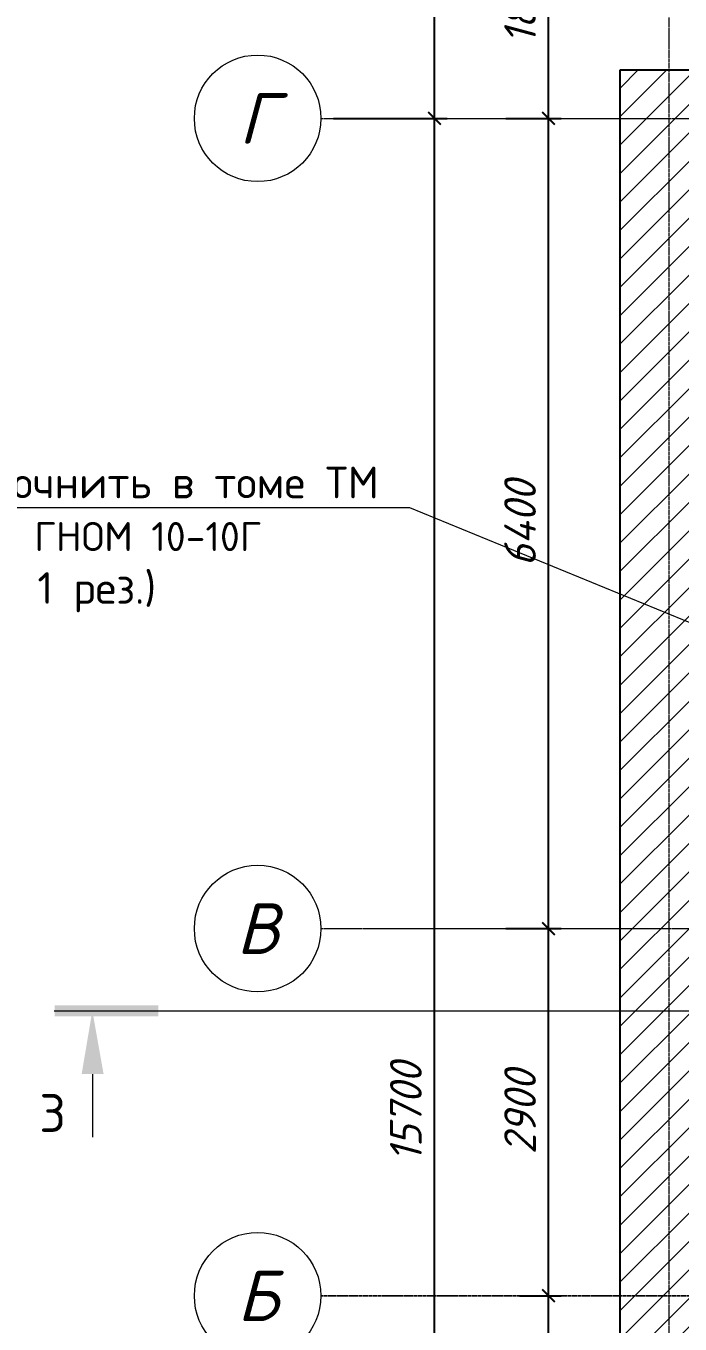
# Model space of a CAD drawing. Header units: millimetres. Extents: x -10178924 to 11692288, y -947381 to 58396.
# Drawn here: x 707057 to 712224, y -920382 to -910129 of the extents above; entities that cross this region are included whole.
import ezdxf
from ezdxf import colors
from ezdxf.entities.mleader import LeaderData, LeaderLine
from ezdxf.enums import TextEntityAlignment as Align
from ezdxf.math import Vec2, Vec3

# ---------------------------------------------------------------- set-up
doc = ezdxf.new("R2010")
doc.units = ezdxf.units.MM
doc.linetypes.add('осевая', pattern=[50.8, 31.75, -6.35, 6.35, -6.35])
for name, color, linetype, lineweight in [('_0', 7, 'Continuous', 25), ('PDF _Разрезы', 7, 'Continuous', 9), ('PDF _Текст', 7, 'Continuous', 5), ('Размеры осевые', 153, 'Continuous', 9), ('Стены.1', 7, 'Continuous', 25), ('ШТРИХОВКА', 252, 'Continuous', 15)]:
    doc.layers.add(name, color=color, linetype=linetype, lineweight=lineweight)
doc.layers.add('_надписи канализация', color=7, linetype='Continuous')
doc.styles.add('ISOCPEUR', font='isocpeui.ttf', dxfattribs={"width": 0.9})
doc.styles.add('PDF ISOCPEUR', font='isocpeur.ttf')
doc.styles.add('PDF ISOCPEUR Italic', font='isocpeui.ttf')
doc.styles.add('ТЕКСТ', font='arial.ttf', dxfattribs={"height": 200})
doc.styles.add('Текст_М100', font='GOST_Common Italic.ttf', dxfattribs={"height": 250})
doc.dimstyles.new('Размеры_М100', dxfattribs={"dimtxt": 250, "dimasz": 100, "dimexe": 100, "dimexo": 100, "dimgap": 100, "dimtad": 1, "dimrnd": 5, "dimtxsty": 'Текст_М100', "dimblk": 'ARCHTICK', "dimcen": 250, "dimdle": 100, "dimadec": 0, "dimazin": 2, "dimtfac": 1, "dimtmove": 1, "dimatfit": 3, "dimfxl": 1, "dimarcsym": 0})

# ---------------------------------------------------------------- blocks, each defined once
blk = doc.blocks.new('_None')
blk = doc.blocks.new('_ArchTick')
at = {"color": 0, "linetype": 'ByBlock', "const_width": 0.15}
blk.add_lwpolyline([(-0.5, -0.5), (0.5, 0.5)], dxfattribs=at)
blk = doc.blocks.new('*D2692')
at = {"layer": 'Defpoints', "color": 0, "ltscale": 100, "transparency": 16777216}
for p in [(-9750, -32250), (-8852, -32250), (-9750, -47950)]:
    blk.add_point(p, dxfattribs=at)
at = {"layer": 'Размеры осевые', "color": 0, "lineweight": -2, "ltscale": 100, "transparency": 16777216}
for p, q in [((-8852, -48050), (-8852, -32150)), ((-9650, -32250), (-8752, -32250)), ((-9650, -47950), (-8752, -47950))]:
    blk.add_line(p, q, dxfattribs=at)
at = {"layer": 'Размеры осевые', "color": 0, "lineweight": -2, "ltscale": 100, "transparency": 16777216, "xscale": 100, "yscale": 100, "zscale": 100}
for p, rotation in [((-8852, -32250), 90), ((-8852, -47950), 270)]:
    blk.add_blockref('_ArchTick', p, dxfattribs=dict(at, rotation=rotation))
at = {"layer": 'Размеры осевые', "color": 0, "ltscale": 100, "transparency": 16777216, "insert": (-9079, -40100), "char_height": 250, "attachment_point": 5, "rotation": 90, "style": 'Текст_М100'}
blk.add_mtext('15700', dxfattribs=at)
blk = doc.blocks.new('*D2693')
at = {"layer": 'Defpoints', "color": 0, "ltscale": 100, "transparency": 16777216}
for p in [(-8282, -41550), (-7952, -41550), (-8282, -47950)]:
    blk.add_point(p, dxfattribs=at)
at = {"layer": 'Размеры осевые', "color": 0, "lineweight": -2, "ltscale": 100, "transparency": 16777216}
for p, q in [((-7952, -48050), (-7952, -41450)), ((-8182, -41550), (-7852, -41550)), ((-8182, -47950), (-7852, -47950))]:
    blk.add_line(p, q, dxfattribs=at)
at = {"layer": 'Размеры осевые', "color": 0, "lineweight": -2, "ltscale": 100, "transparency": 16777216, "xscale": 100, "yscale": 100, "zscale": 100}
for p, rotation in [((-7952, -41550), 90), ((-7952, -47950), 270)]:
    blk.add_blockref('_ArchTick', p, dxfattribs=dict(at, rotation=rotation))
at = {"layer": 'Размеры осевые', "color": 0, "ltscale": 100, "transparency": 16777216, "insert": (-8177, -44750), "char_height": 250, "attachment_point": 5, "rotation": 90, "style": 'Текст_М100'}
blk.add_mtext('6400', dxfattribs=at)
blk = doc.blocks.new('*D2694')
at = {"layer": 'Defpoints', "color": 0, "ltscale": 100, "transparency": 16777216}
for p in [(-8390, -38650), (-7952, -38650), (-8282, -41550)]:
    blk.add_point(p, dxfattribs=at)
at = {"layer": 'Размеры осевые', "color": 0, "lineweight": -2, "ltscale": 100, "transparency": 16777216}
for p, q in [((-7952, -41650), (-7952, -38550)), ((-8290, -38650), (-7852, -38650)), ((-8182, -41550), (-7852, -41550))]:
    blk.add_line(p, q, dxfattribs=at)
at = {"layer": 'Размеры осевые', "color": 0, "lineweight": -2, "ltscale": 100, "transparency": 16777216, "xscale": 100, "yscale": 100, "zscale": 100}
for p, rotation in [((-7952, -38650), 90), ((-7952, -41550), 270)]:
    blk.add_blockref('_ArchTick', p, dxfattribs=dict(at, rotation=rotation))
at = {"layer": 'Размеры осевые', "color": 0, "ltscale": 100, "transparency": 16777216, "insert": (-8177, -40100), "char_height": 250, "attachment_point": 5, "rotation": 90, "style": 'Текст_М100'}
blk.add_mtext('2900', dxfattribs=at)
blk = doc.blocks.new('*D2695')
at = {"layer": 'Defpoints', "color": 0, "ltscale": 100, "transparency": 16777216}
for p in [(-8390, -32250), (-7952, -32250), (-8390, -38650)]:
    blk.add_point(p, dxfattribs=at)
at = {"layer": 'Размеры осевые', "color": 0, "lineweight": -2, "ltscale": 100, "transparency": 16777216}
for p, q in [((-7952, -38750), (-7952, -32150)), ((-8290, -32250), (-7852, -32250)), ((-8290, -38650), (-7852, -38650))]:
    blk.add_line(p, q, dxfattribs=at)
at = {"layer": 'Размеры осевые', "color": 0, "lineweight": -2, "ltscale": 100, "transparency": 16777216, "xscale": 100, "yscale": 100, "zscale": 100}
for p, rotation in [((-7952, -32250), 90), ((-7952, -38650), 270)]:
    blk.add_blockref('_ArchTick', p, dxfattribs=dict(at, rotation=rotation))
at = {"layer": 'Размеры осевые', "color": 0, "ltscale": 100, "transparency": 16777216, "insert": (-8177, -35450), "char_height": 250, "attachment_point": 5, "rotation": 90, "style": 'Текст_М100'}
blk.add_mtext('6400', dxfattribs=at)
blk = doc.blocks.new('*D2696')
at = {"layer": 'Defpoints', "color": 0, "ltscale": 100, "transparency": 16777216}
for p in [(-8390, -30450), (-7952, -30450), (-8390, -32250)]:
    blk.add_point(p, dxfattribs=at)
at = {"layer": 'Размеры осевые', "color": 0, "lineweight": -2, "ltscale": 100, "transparency": 16777216}
for p, q in [((-8290, -30450), (-7852, -30450)), ((-7952, -32350), (-7952, -30350)), ((-8290, -32250), (-7852, -32250))]:
    blk.add_line(p, q, dxfattribs=at)
at = {"layer": 'Размеры осевые', "color": 0, "lineweight": -2, "ltscale": 100, "transparency": 16777216, "xscale": 100, "yscale": 100, "zscale": 100}
for p, rotation in [((-7952, -30450), 90), ((-7952, -32250), 270)]:
    blk.add_blockref('_ArchTick', p, dxfattribs=dict(at, rotation=rotation))
at = {"layer": 'Размеры осевые', "color": 0, "ltscale": 100, "transparency": 16777216, "insert": (-8177, -31350), "char_height": 250, "attachment_point": 5, "rotation": 90, "style": 'Текст_М100'}
blk.add_mtext('1800', dxfattribs=at)
blk = doc.blocks.new('*D2700')
at = {"layer": 'Defpoints', "color": 0, "ltscale": 100, "transparency": 16777216}
for p in [(-9750, -15500), (-8852, -15500), (-9750, -32250)]:
    blk.add_point(p, dxfattribs=at)
at = {"layer": 'Размеры осевые', "color": 0, "lineweight": -2, "ltscale": 100, "transparency": 16777216}
for p, q in [((-8852, -32350), (-8852, -15400)), ((-9650, -15500), (-8752, -15500)), ((-9650, -32250), (-8752, -32250))]:
    blk.add_line(p, q, dxfattribs=at)
at = {"layer": 'Размеры осевые', "color": 0, "lineweight": -2, "ltscale": 100, "transparency": 16777216, "xscale": 100, "yscale": 100, "zscale": 100}
for p, rotation in [((-8852, -15500), 90), ((-8852, -32250), 270)]:
    blk.add_blockref('_ArchTick', p, dxfattribs=dict(at, rotation=rotation))
at = {"layer": 'Размеры осевые', "color": 0, "ltscale": 100, "transparency": 16777216, "insert": (-9079, -23875), "char_height": 250, "attachment_point": 5, "rotation": 90, "style": 'Текст_М100'}
blk.add_mtext('16750', dxfattribs=at)
blk = doc.blocks.new('A$C5282721b')
at = {"layer": 'ШТРИХОВКА', "ltscale": 100, "true_color": 0x000000, "transparency": 33554687}
h = blk.add_hatch(dxfattribs=at)
h.set_pattern_fill('ANSI31', color=18, scale=50)
h.set_pattern_definition([(45, (-79853.19, 25128.16), (-112.2532, 112.2532), [])])
h.paths.add_polyline_path([(5440.998, -31868.119), (-7386.275, -31868.119), (-7386.275, -48296.478), (61378.75, -48296.478), (61378.75, -31842.839), (41035.118, -31842.839), (41035.118, -31656.036), (40796.248, -31656.036), (40796.248, -31842.839), (40629.962, -31842.839), (40629.962, -31942.839), (40605.14, -34348.621), (40629.93, -32405.355), (39128.581, -32429.908), (40629.962, -32402.839), (40629.675, -32155.326), (39132.149, -32179.816), (39135.64, -31968.17), (38886.085, -31968.17), (38879.867, -32433.975), (40623.548, -32405.459), (40553.111, -38427.181), (40243.01, -38425.516), (40241.748, -38827.97), (43340.219, -38835.027), (43340.219, -38442.147), (40953.116, -38429.329), (41029.994, -32402.839), (54378.974, -32402.839), (54378.974, -35923.465), (54778.974, -35923.465), (54778.974, -32402.839), (60818.75, -32402.839), (60818.75, -41309.464), (60472.291, -41309.464), (60472.291, -41709.464), (60818.75, -41709.464), (60818.75, -47736.478), (44025.201, -47736.478), (44013.125, -46167.929), (43613.137, -46171.008), (43625.189, -47736.478), (27189.462, -47736.478), (27189.462, -44565.139), (26789.462, -44565.139), (26789.462, -47736.478), (10401.743, -47736.478), (10394.408, -46134.647), (9994.404, -46134.678), (10001.739, -47736.478), (-6826.275, -47736.478), (-6826.275, -41729.869), (-6530.734, -41731.097), (-6529.072, -41331.1), (-6826.275, -41329.865), (-6826.275, -32428.119), (-762.705, -32428.119), (-770.891, -36004.088), (-370.903, -36005.35), (-362.703, -32428.119), (5640.998, -32428.119), (5640.998, -31868.119)])
h.paths.add_polyline_path([(3584.804, -41373.023), (3584.804, -41773.13), (9973.974, -41799.679), (9987.536, -44634.678), (10387.54, -44634.678), (10372.735, -41401.332)], flags=17)
h.paths.add_polyline_path([(2513.142, -41768.578), (2514.803, -41368.779), (-383.184, -41356.638), (-371.114, -37407.013), (-774.123, -37406.088), (-783.181, -41354.976), (-5508.242, -41335.314), (-5509.901, -41734.604)], flags=17)
at = {"layer": 'PDF _Разрезы', "color": 18, "lineweight": 9, "true_color": 0x000000, "transparency": 33554687}
for points in [[(-11856.305, -39299.259), (62616.964, -39299.259)], [(-11555.737, -39798.796), (-11555.737, -40298.332)]]:
    blk.add_lwpolyline(points, dxfattribs=at)
at = {"layer": 'PDF _Разрезы', "color": 18, "true_color": 0x000000, "transparency": 33554559}
for points in [[(-11035.033, -39256.925), (-11852.072, -39256.925), (-11035.033, -39341.593)], [(-11852.072, -39256.925), (-11035.033, -39341.593), (-11852.072, -39341.593)], [(-11555.737, -39299.259), (-11466.836, -39798.796), (-11640.404, -39798.796)]]:
    blk.add_solid(points, dxfattribs=at)
at = {"layer": 'Размеры осевые', "color": 251, "linetype": 'осевая', "ltscale": 0.5, "transparency": 33554687}
for p, q in [((-7000, -52200), (-7000, -25800)), ((-9750, -32250), (62308.109, -32250)), ((-9718.727, -32250), (61848.609, -32250)), ((-9718.727, -32250), (61848.609, -32250)), ((-9750, -38650), (62308.109, -38650)), ((-9718.727, -38650), (61848.609, -38650)), ((-9718.727, -38650), (61848.609, -38650)), ((-9750.002, -41548.478), (5713.085, -41548.478)), ((-9750.002, -41548.478), (5713.085, -41548.478)), ((-9750, -41550), (62308.109, -41550))]:
    blk.add_line(p, q, dxfattribs=at)
at = {"layer": 'Размеры осевые', "color": 251, "ltscale": 100, "transparency": 33554687}
for centre in [(-10250, -32250), (-10250, -38650), (-10250, -41550)]:
    blk.add_circle(centre, 500, dxfattribs=at)
at = {"layer": 'Стены.1', "color": 18, "linetype": 'Continuous', "true_color": 0x000000, "transparency": 33554687, "flags": 128}
for points in [[(-7386.275, -31868.119), (-762.705, -31868.119)], [(-7386.275, -48296.478), (-7386.275, -31868.119)]]:
    blk.add_lwpolyline(points, dxfattribs=at)
at = {"layer": 'PDF _Текст', "color": 18, "true_color": 0x000000, "transparency": 33554687, "insert": (-11974.949, -40256.574), "char_height": 300, "attachment_point": 7, "style": 'PDF ISOCPEUR'}
blk.add_mtext('3', dxfattribs=at)
at = {"layer": 'Размеры осевые', "color": 251, "ltscale": 100, "transparency": 33554687, "style": 'PDF ISOCPEUR Italic'}
for s, p in [('Г', (-10250, -32250)), ('В', (-10250, -38650)), ('Б', (-10250, -41550))]:
    blk.add_text(s, height=400, dxfattribs=at).set_placement(p, align=Align.MIDDLE_CENTER)
at = {"layer": 'Размеры осевые', "color": 251, "ltscale": 100, "transparency": 33554687}
for base, p1, p2, picture, middle in [((-8852.333, -15500), (-9750, -32250), (-9750, -15500), '*D2700', (-9078.943, -23875)), ((-7952.328, -30450), (-8390.375, -32250), (-8390.375, -30450), '*D2696', (-8177.328, -31350)), ((-8852.333, -32250), (-9750, -47950), (-9750, -32250), '*D2692', (-9078.943, -40100)), ((-7952.328, -32250), (-8390.375, -38650), (-8390.375, -32250), '*D2695', (-8177.328, -35450)), ((-7952.328, -38650), (-8281.679, -41550), (-8390.375, -38650), '*D2694', (-8177.328, -40100)), ((-7952.328, -41550), (-8281.679, -47950), (-8281.679, -41550), '*D2693', (-8177.328, -44750))]:
    dim = blk.add_linear_dim(base=base, p1=p1, p2=p2, angle=90, dimstyle='Размеры_М100', dxfattribs=at)
    dim.commit()
    dim.dimension.update_dxf_attribs({"geometry": picture, "text_midpoint": middle})

msp = doc.modelspace()

# ---------------------------------------------------------------- linework, layer by layer
at = {"layer": '_0', "lineweight": 9}
msp.add_lwpolyline([(707581.3, -918407.6), (707581.3, -918907.1)], dxfattribs=at)
at = {"layer": '_0', "transparency": 33554559}
for points in [[(708102, -917865.7), (707284.9, -917865.7), (708102, -917950.4)], [(707284.9, -917865.7), (708102, -917950.4), (707284.9, -917950.4)], [(707581.3, -917908.1), (707670.2, -918407.6), (707496.6, -918407.6)]]:
    msp.add_solid(points, dxfattribs=at)
at = {"layer": 'PDF _Разрезы', "lineweight": 9, "transparency": 33554687}
msp.add_lwpolyline([(707581.3, -918407.6), (707581.3, -918907.1)], dxfattribs=at)
at = {"layer": 'PDF _Разрезы', "transparency": 33554559}
for points in [[(708102, -917865.7), (707284.9, -917865.7), (708102, -917950.4)], [(707284.9, -917865.7), (708102, -917950.4), (707284.9, -917950.4)], [(707581.3, -917908.1), (707670.2, -918407.6), (707496.6, -918407.6)]]:
    msp.add_solid(points, dxfattribs=at)

# ---------------------------------------------------------------- block references
msp.add_blockref('A$C5282721b', (719137, -878608.8))

# ---------------------------------------------------------------- texts
at = {"layer": 'PDF _Текст', "transparency": 33554687, "insert": (707162.1, -918865.4), "char_height": 300, "attachment_point": 7, "style": 'PDF ISOCPEUR'}
msp.add_mtext('3', dxfattribs=at)

# ---------------------------------------------------------------- leaders
at = {"layer": '_0'}
ml = msp.add_multileader_mtext('Standard', dxfattribs=at)
ml.set_content('\\A1;{\\fISOCPEUR|b0|i0|c204|p34;\\C256;Приямок \\fISOCPEUR|b0|i0|c0|p34;1000\\fISOCPEUR|b0|i0|c204|p34;х\\fISOCPEUR|b0|i0|c0|p34;1000\\fISOCPEUR|b0|i0|c204|p34;х\\fISOCPEUR|b0|i0|c0|p34;800(h)\\fISOCPEUR|b0|i0|c204|p34; Уточнить в томе ТМ\\fISOCPEUR|b0|i0|c0|p34;\\P\\fISOCPEUR|b0|i0|c204|p34;с насосом дренажным \\A0; \\H0.91667x;ГНОМ 10-10Г\\A1;\\H1.09091x; \\PN=1,1 кВт\\fISOCPEUR|b0|i0|c0|p34;  (1 \\fISOCPEUR|b0|i0|c204|p34;раб\\fISOCPEUR|b0|i0|c0|p34;. 1 \\fISOCPEUR|b0|i0|c204|p34;рез\\fISOCPEUR|b0|i0|c0|p34;.)}', color=1, style='ТЕКСТ')
ml.set_leader_properties(lineweight=13)
ml.set_arrow_properties(name='NONE')
ml.build(insert=Vec2(0, 0))
ml.multileader.update_dxf_attribs({"text_left_attachment_type": 6, "text_right_attachment_type": 6, "dogleg_length": 100, "arrow_head_size": 600, "scale": 100})
ctx = ml.context
ctx.base_point, ctx.scale, ctx.char_height, ctx.arrow_head_size, ctx.landing_gap_size, ctx.plane_origin = Vec3(702464.3, -913934.8), 100, 250, 600, 0.18, Vec3(710732.9, -820425.2)
ctx.left_attachment, ctx.right_attachment, ctx.text_align_type = 6, 6, 1
notes = []
notes.append((ctx, [(1, (1, 1, 0), (710089.6, -913934.8), (-1, 0), 200, [(0, [(716043.1, -916379.3)], 0, [])])]))
ctx.mtext.insert, ctx.mtext.alignment, ctx.mtext.flow_direction = Vec3(706177, -913609.8), 2, 5
at = {"layer": '_надписи канализация', "lineweight": -2}
ml = msp.add_multileader_mtext('Standard', dxfattribs=at)
ml.set_content('\\A1;Приямок{\\Fisocp3|c204; }800{\\fArial|b0|i0|c204|p34;х}800х800(h)\\P{\\fArial|b0|i0|c204|p34;с\\Fisocp3|c204; }насосом дренажным {\\A0; \\H0.91667x;ГНОМ 10-10Г\\A1;\\H1.09091x; \\PN=1,1 кВт \\P (1 раб)\\Fisocp3|c204; \\fISOCPEUR|b0|i0|c204|p34;(закрыть рифленым железом)}', color=256, style='ISOCPEUR')
ml.set_leader_properties(lineweight=13)
ml.set_arrow_properties(name='NONE')
ml.build(insert=Vec2(0, 0))
ml.multileader.update_dxf_attribs({"text_left_attachment_type": 6, "text_right_attachment_type": 6, "dogleg_length": 100, "arrow_head_size": 300, "scale": 100})
ctx = ml.context
ctx.base_point, ctx.scale, ctx.char_height, ctx.arrow_head_size, ctx.landing_gap_size, ctx.plane_origin = Vec3(740434.3, -912667.1), 100, 250, 300, 0.09, Vec3(743281.2, -913662)
ctx.left_attachment, ctx.right_attachment, ctx.text_align_type = 6, 6, 1
notes.append((ctx, [(1, (1, 1, 0), (745889.2, -912667.1), (-1, 0), 100, [(1, [(748693.9, -916333.7)], 0, [])])]))
ctx.mtext.insert, ctx.mtext.width, ctx.mtext.alignment, ctx.mtext.flow_direction = Vec3(742864.1, -912342.1), 6781.384, 2, 5
for ctx, leaders in notes:
    for number, flags, end, landing, length, lines in leaders:
        leader = LeaderData()
        leader.index, (leader.has_last_leader_line, leader.has_dogleg_vector, leader.attachment_direction) = number, flags
        leader.last_leader_point, leader.dogleg_vector, leader.dogleg_length = Vec3(end), Vec3(landing), length
        for number, points, colour, breaks in lines:
            line = LeaderLine()
            line.index, line.vertices, line.color, line.breaks = number, Vec3.list(points), colors.encode_raw_color(colour), breaks
            leader.lines.append(line)
        ctx.leaders.append(leader)

doc.saveas('drawing.dxf')
